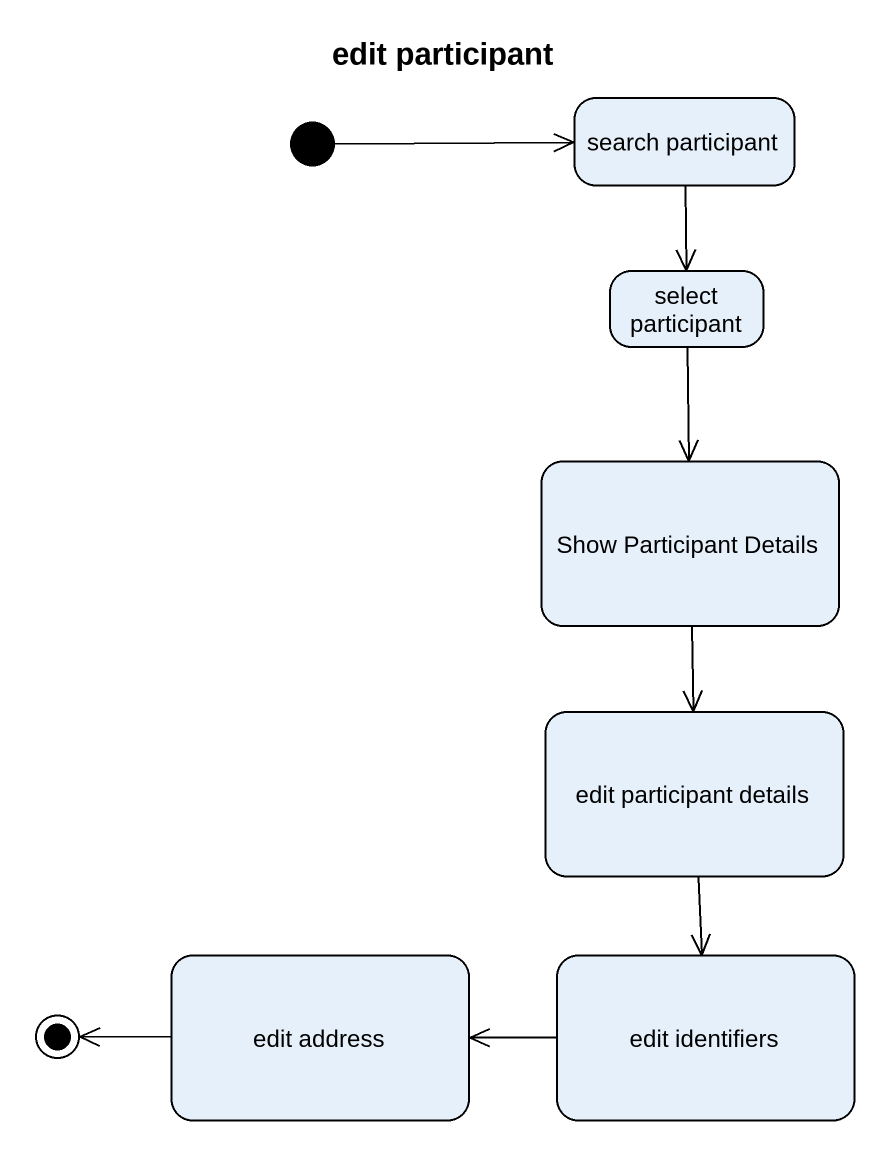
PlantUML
@startuml
title edit participant
hide empty description
state "search participant" as search_participant
state "select participant" as select_participant
state "Show Participant Details" as Show_Participant_Details
state "edit participant details" as edit_participant_details
state "edit address" as edit_address
state "edit identifiers" as edit_identifiers
[*] -right-> search_participant
search_participant --> select_participant
select_participant --> Show_Participant_Details
Show_Participant_Details --> edit_participant_details
edit_participant_details --> edit_identifiers
edit_identifiers -left-> edit_address
edit_address -left-> [*]
@enduml
